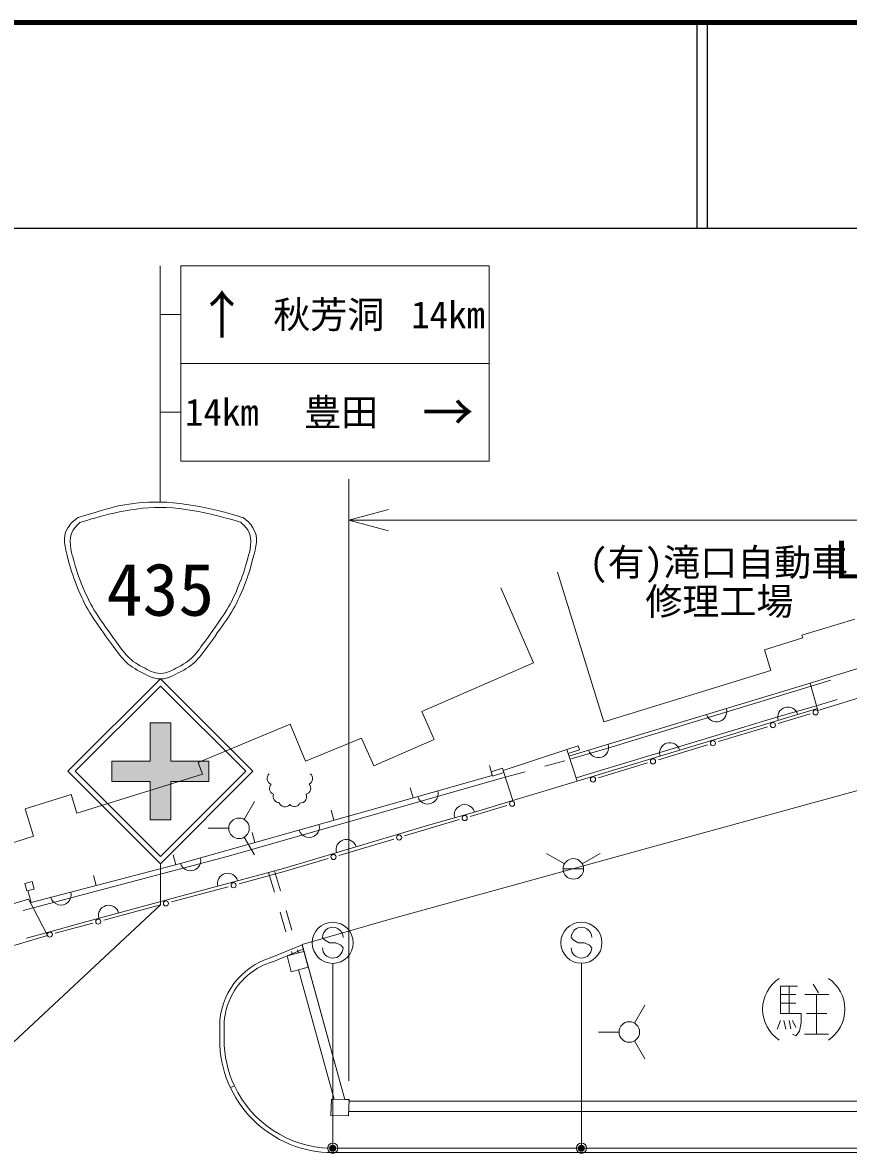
# Model space of a CAD drawing. Units: millimetres, scale not verified. Extents: x 40000 to 680000, y 20000 to 380000.
# Drawn here: x 475946 to 516123, y 324959 to 380000 of the extents above; entities that cross this region are included whole.
import ezdxf
from ezdxf.enums import TextEntityAlignment as Align

# ---------------------------------------------------------------- set-up
doc = ezdxf.new("R2010")
doc.units = ezdxf.units.MM
doc.header["$LTSCALE"] = 1000
doc.header["$PDMODE"] = 32
doc.header["$PDSIZE"] = 500
for name, color, linetype, lineweight in [('M-BGD', 7, 'Continuous', 13), ('M-STR-HTXT', 7, 'Continuous', 13), ('M-STR-STRC', 7, 'Continuous', 13), ('M-TTL', 2, 'Continuous', 140), ('M-TTL-LINE', 7, 'Continuous', 25)]:
    doc.layers.add(name, color=color, linetype=linetype, lineweight=lineweight)
doc.styles.add('@ＭＳ ゴシック', font='')
doc.styles.add('ＭＳ ゴシック', font='')
doc.styles.get('@ＭＳ ゴシック').set_extended_font_data('@MS Gothic')
doc.styles.get('ＭＳ ゴシック').set_extended_font_data('MS Gothic')

msp = doc.modelspace()

# ---------------------------------------------------------------- hatches: boundary and pattern name
at = {"layer": 'M-STR-STRC'}
msp.add_hatch(color=256, dxfattribs=at).paths.add_polyline_path([(480293, 344056), (482154, 344056), (482154, 345916), (483154, 345915), (483154, 344056), (485013, 344056), (485013, 343056), (483153, 343056), (483153, 341195), (482153, 341196), (482153, 343056), (480293, 343056)])

# ---------------------------------------------------------------- linework, layer by layer
at = {"layer": 'M-BGD'}
for p, q in [((501972, 353245), (504218, 345962)), ((499206, 352484), (500800, 348832)), ((513862, 350177), (516430, 350969)), ((513862, 350177), (513902, 350047)), ((512039, 349472), (513902, 350047)), ((512039, 349472), (512348, 348469)), ((495370, 346460), (500800, 348832)), ((504218, 345961), (512349, 348469)), ((517174, 348735), (514263, 347847)), ((514307, 347696), (515263, 347988)), ((502527, 344289), (514263, 347847)), ((504417, 344677), (514307, 347696)), ((514263, 347847), (514644, 346524)), ((517555, 347412), (514644, 346524)), ((515575, 347060), (514621, 346760)), ((495370, 346460), (495963, 345103)), ((512857, 346252), (502871, 343239)), ((514617, 346618), (502923, 343081)), ((514263, 346354), (512713, 345885)), ((514580, 346746), (512857, 346252)), ((514594, 346611), (514617, 346618)), ((512187, 345726), (509796, 345003)), ((492435, 345178), (493027, 343821)), ((493027, 343821), (495963, 345103)), ((499322, 343601), (502419, 344617)), ((502685, 344174), (504478, 344695)), ((509270, 344844), (506879, 344121)), ((480293, 344056), (480293, 343056)), ((501357, 343806), (502320, 344073)), ((502923, 343081), (502485, 344417)), ((502574, 344144), (502685, 344174)), ((484694, 343422), (484485, 343991)), ((498793, 343350), (498658, 343832)), ((499802, 342137), (499353, 343506)), ((499429, 343272), (500393, 343539)), ((506353, 343962), (503962, 343239)), ((478589, 341519), (484694, 343422)), ((499304, 343237), (485895, 339413)), ((492959, 341703), (498793, 343350)), ((492959, 341703), (498793, 343350)), ((499304, 343237), (499429, 343272)), ((502923, 343081), (499802, 342137)), ((476067, 341727), (478306, 342426)), ((478589, 341519), (478306, 342426)), ((494943, 342265), (494808, 342746)), ((517231, 342806), (506593, 339883)), ((486726, 341217), (487226, 342083)), ((499500, 341891), (497718, 341362)), ((499802, 342137), (497932, 341572)), ((476483, 340393), (476067, 341727)), ((483628, 339074), (492959, 341703)), ((491094, 341179), (490958, 341660)), ((497932, 341572), (495689, 340940)), ((485976, 340784), (484976, 340784)), ((495689, 340940), (488638, 338820)), ((497191, 341205), (494527, 340413)), ((473838, 339569), (476483, 340393)), ((486726, 340351), (487226, 339485)), ((487244, 340093), (487108, 340575)), ((494000, 340257), (491336, 339465)), ((506593, 339883), (493829, 336352)), ((483628, 339074), (476356, 337166)), ((485895, 339413), (476453, 336905)), ((483393, 339012), (483266, 339496)), ((490809, 339308), (488679, 338676)), ((502308, 339055), (501442, 339555)), ((503174, 339055), (504040, 339555)), ((488638, 338820), (484890, 337818)), ((488679, 338676), (486476, 338083)), ((487916, 338627), (488196, 337667)), ((488206, 338705), (488486, 337745)), ((502241, 338805), (503241, 338805)), ((479524, 337997), (479397, 338481)), ((476356, 337166), (476204, 337747)), ((484890, 337818), (478952, 336217)), ((485945, 337941), (483184, 337198)), ((476224, 337335), (473999, 336681)), ((475974, 336778), (476453, 336905)), ((476224, 337335), (476453, 336905)), ((476453, 336905), (477164, 335568)), ((482653, 337056), (479893, 336313)), ((488476, 336707), (488756, 335747)), ((488766, 336785), (489046, 335825)), ((489541, 335131), (493829, 336352)), ((478952, 336217), (477095, 335697)), ((479362, 336171), (477536, 335680)), ((477164, 335568), (474200, 334697)), ((477095, 335697), (476133, 335427)), ((488036, 334487), (489546, 335113)), ((488118, 334289), (489628, 334915)), ((488810, 334571), (489630, 334792)), ((489036, 334787), (489078, 334643)), ((489326, 334864), (489368, 334721)), ((489541, 335131), (491627, 327582)), ((489541, 335131), (489541, 335131)), ((491627, 327582), (489546, 335113)), ((489629, 334797), (489837, 334024)), ((489629, 334797), (489837, 334024)), ((489012, 333797), (488810, 334571)), ((489842, 334026), (489012, 333797)), ((491103, 327601), (489364, 333894)), ((512815, 331765), (512815, 333105)), ((512815, 333105), (513652, 333105)), ((513240, 333105), (513240, 331765)), ((514414, 333197), (514663, 332777)), ((512815, 332689), (513573, 332689)), ((513998, 332689), (515171, 332689)), ((513998, 332689), (515162, 332689)), ((514575, 332689), (514575, 330758)), ((505714, 331300), (506214, 332166)), ((512815, 332269), (513568, 332269)), ((512819, 331428), (512651, 331013)), ((513827, 331765), (512815, 331765)), ((512987, 331430), (513073, 331013)), ((513239, 331428), (513322, 331016)), ((513406, 331428), (513574, 331093)), ((513827, 331331), (513827, 331765)), ((514081, 331765), (515079, 331765)), ((485535, 331132), (485535, 330495)), ((485749, 331133), (485749, 330495)), ((504964, 330867), (503964, 330867)), ((513568, 330675), (513744, 330915)), ((513744, 330915), (513827, 331331)), ((505714, 330433), (506214, 329567)), ((513411, 330763), (513568, 330675)), ((513993, 330758), (515157, 330758)), ((486249, 328251), (486055, 328160)), ((490941, 326807), (490976, 327606)), ((490976, 327606), (491826, 327575)), ((491627, 327582), (491826, 327575)), ((491802, 326781), (491826, 327575)), ((491826, 327575), (491823, 327495)), ((579000, 327500), (491823, 327495)), ((491823, 327495), (498487, 327496)), ((498487, 327496), (579000, 327500)), ((546508, 326998), (491808, 326995)), ((491802, 326781), (490941, 326807)), ((522490, 324997), (491035, 324995)), ((522340, 325211), (491185, 325209))]:
    msp.add_line(p, q, dxfattribs=at)
msp.add_lwpolyline([(492435, 345178), (489708, 344051), (488967, 345844), (484485, 343991)], dxfattribs=at)
for points in [[(502419, 344617), (502485, 344417), (503036, 344598), (502970, 344798)], [(499353, 343506), (499287, 343705), (498736, 343524), (498802, 343325)], [(476146, 337732), (476050, 338099), (476417, 338196), (476514, 337828)]]:
    msp.add_lwpolyline(points, close=True, dxfattribs=at)
for centre, radius in [((514528, 346424), 125), ((512450, 345806), 125), ((509533, 344924), 125), ((506616, 344041), 125), ((503699, 343159), 125), ((499760, 341979), 125), ((486476, 340784), 500), ((497455, 341283), 125), ((494264, 340335), 125), ((491072, 339387), 125), ((502741, 338805), 500), ((486210, 338012), 125), ((482919, 337127), 125), ((479627, 336242), 125), ((477270, 335610), 125), ((505464, 330867), 500)]:
    msp.add_circle(centre, radius, dxfattribs=at)
for centre, radius, start, end in [((509704, 346465), 500, 196.8675, 16.8675), ((513181, 346184), 500, 16.828, 196.828), ((503962, 344724), 500, 196.8675, 16.8675), ((507438, 344447), 500, 16.828, 196.828), ((488142, 343214), 300, 131.6965, 250.3117), ((488254, 342721), 300, 135.4217, 248.9788), ((489663, 342731), 300, 284.4761, 41.842), ((489757, 343202), 300, 295.5816, 51.8362), ((488427, 342336), 300, 159.4472, 269.0234), ((489466, 342313), 300, 265.1162, 25.1923), ((495659, 342465), 500, 195.7645, 15.7645), ((488708, 342126), 300, 197.5636, 321.1495), ((489167, 342137), 300, 221.4806, 335.9243), ((497450, 341436), 500, 15.7196, 195.7197), ((489884, 340837), 500, 195.738, 15.738), ((491696, 339739), 500, 16.7365, 196.7365), ((484109, 339209), 500, 195.738, 15.738), ((485926, 338095), 500, 14.9623, 194.9623), ((477807, 337547), 500, 194.6977, 14.6977), ((480132, 336536), 500, 15.0893, 195.0893), ((489035, 331133), 3500, 106.579, 180.0029), ((489035, 331133), 3286, 106.579, 150.6138), ((513758, 331975), 1806, 123.855, 236.145), ((514146, 331975), 1806, 303.855, 56.145), ((489035, 331133), 3286, 150.6138, 180.0029), ((491035, 330495), 5500, 180.0014, 270.0029), ((491035, 330495), 5286, 180.0012, 205.1238), ((491035, 330495), 5286, 205.1238, 268.377)]:
    msp.add_arc(centre, radius, start, end, dxfattribs=at)
at = {"layer": 'M-STR-HTXT'}
for p, q in [((491823, 328498), (491823, 357782)), ((493755, 356300), (491823, 355782)), ((546508, 355782), (491823, 355782)), ((491823, 355782), (493755, 355264))]:
    msp.add_line(p, q, dxfattribs=at)
at = {"layer": 'M-STR-STRC'}
for p, q in [((482644, 368161), (482644, 356661)), ((483644, 368161), (498644, 368161)), ((483644, 368161), (483644, 358661)), ((498644, 368161), (498644, 358661)), ((482644, 365786), (483644, 365786)), ((498644, 363411), (483644, 363411)), ((482644, 361036), (483644, 361036)), ((498644, 358661), (483644, 358661)), ((478152, 343556), (482652, 348056)), ((487153, 343556), (482653, 348056)), ((478506, 343556), (482652, 347702)), ((486800, 343556), (482655, 347700)), ((482154, 345916), (483154, 345915)), ((482154, 345916), (482154, 344056)), ((483154, 345915), (483154, 344056)), ((480293, 344056), (482154, 344056)), ((483154, 344056), (485013, 344056)), ((485013, 344056), (485013, 343056)), ((478153, 343556), (482652, 339056)), ((478506, 343556), (482652, 339409)), ((482653, 339056), (487153, 343556)), ((482653, 339409), (486800, 343556)), ((480293, 343056), (482153, 343056)), ((482153, 343056), (482153, 341196)), ((483153, 343056), (485013, 343056)), ((483153, 343056), (483153, 341195)), ((482153, 341196), (483153, 341195)), ((482653, 339056), (482653, 337056)), ((470054, 325295), (482653, 337056)), ((490639, 335350), (490540, 335468)), ((490884, 335211), (490639, 335350)), ((491185, 335208), (490884, 335211)), ((491430, 335096), (491185, 335208)), ((502739, 335350), (502640, 335468)), ((502984, 335211), (502739, 335350)), ((503285, 335209), (502984, 335211)), ((503530, 335097), (503285, 335209)), ((491536, 334960), (491430, 335096)), ((503636, 334961), (503530, 335097)), ((491035, 325209), (491034, 334209)), ((503135, 325360), (503134, 334210))]:
    msp.add_line(p, q, dxfattribs=at)
for centre, radius in [((491034, 335209), 1000), ((503134, 335210), 1000), ((491035, 325209), 150), ((491035, 325209), 120), ((491035, 325209), 90), ((503135, 325210), 150), ((503135, 325210), 120), ((503135, 325210), 90), ((491035, 325209), 60), ((491035, 325209), 30), ((503135, 325210), 60), ((503135, 325210), 30)]:
    msp.add_circle(centre, radius, dxfattribs=at)
for centre, start, end in [((491040, 335464), 359.5549, 179.5549), ((503140, 335465), 359.5549, 179.5549), ((491036, 334964), 179.5549, 359.5549), ((503136, 334965), 179.5549, 359.5549)]:
    msp.add_arc(centre, 500, start, end, dxfattribs=at)
for points, knots in [([(478653, 355912), (480353, 356442), (481064, 356667), (482653, 356661), (484243, 356654), (486415, 355985), (486653, 355912)], [0, 0, 0, 0, 1, 1, 1, 2, 2, 2, 2]), ([(478750, 355673), (479488, 355903), (481102, 356406), (482653, 356406), (484203, 356406), (486317, 355754), (486555, 355681)], [0, 0, 0, 0, 1, 1, 1, 2, 2, 2, 2]), ([(478653, 355912), (478416, 355765), (478304, 355643), (478153, 355412), (477832, 354922), (478019, 354487), (478153, 353912)], [0, 0, 0, 0, 1, 1, 1, 2, 2, 2, 2]), ([(478747, 355677), (478692, 355629), (478513, 355472), (478403, 355309), (478115, 354882), (478335, 354170), (478390, 353991)], [0, 0, 0, 0, 1, 1, 1, 2, 2, 2, 2]), ([(486557, 355681), (486612, 355632), (486792, 355473), (486903, 355309), (487191, 354882), (486970, 354168), (486915, 353990)], [0, 0, 0, 0, 1, 1, 1, 2, 2, 2, 2]), ([(486653, 355912), (486890, 355765), (487002, 355643), (487153, 355412), (487474, 354922), (487288, 354487), (487153, 353912)], [0, 0, 0, 0, 1, 1, 1, 2, 2, 2, 2]), ([(478390, 353991), (478567, 353305), (478653, 353080), (478882, 352517), (479306, 351472), (479612, 351121), (480367, 350041)], [0, 0, 0, 0, 1, 1, 1, 2, 2, 2, 2]), ([(486916, 353991), (486739, 353305), (486653, 353080), (486425, 352517), (486000, 351472), (485694, 351121), (484939, 350041)], [0, 0, 0, 0, 1, 1, 1, 2, 2, 2, 2]), ([(478153, 353912), (478333, 353213), (478421, 352984), (478653, 352412), (479082, 351357), (479391, 351003), (480153, 349912)], [0, 0, 0, 0, 1, 1, 1, 2, 2, 2, 2]), ([(487153, 353912), (486973, 353213), (486886, 352984), (486653, 352412), (486224, 351357), (485915, 351003), (485153, 349912)], [0, 0, 0, 0, 1, 1, 1, 2, 2, 2, 2]), ([(480330, 350089), (480865, 349382), (481065, 348982), (481790, 348629), (482112, 348472), (482295, 348321), (482653, 348321), (483011, 348321), (483194, 348472), (483516, 348629), (484241, 348982), (484441, 349382), (484976, 350089)], [0, 0, 0, 0, 1, 1, 1, 2, 2, 2, 3, 3, 3, 4, 4, 4, 4]), ([(480153, 349912), (480703, 349186), (480912, 348783), (481653, 348412), (482024, 348227), (482238, 348056), (482653, 348056), (483068, 348056), (483282, 348227), (483653, 348412), (484394, 348783), (484604, 349186), (485153, 349912)], [0, 0, 0, 0, 1, 1, 1, 2, 2, 2, 3, 3, 3, 4, 4, 4, 4])]:
    msp.add_open_spline(points, degree=3, knots=knots, dxfattribs=at)
for p in [(491035, 325209), (503135, 325210)]:
    msp.add_point(p, dxfattribs=at)
at = {"layer": 'M-TTL'}
msp.add_line((680000, 380000), (40000, 380000), dxfattribs=at)
at = {"layer": 'M-TTL-LINE'}
for p, q in [((508747, 380000), (508747, 370000)), ((509247, 380000), (509247, 370000)), ((40000, 370000), (680000, 370000))]:
    msp.add_line(p, q, dxfattribs=at)

# ---------------------------------------------------------------- texts
at = {"layer": 'M-BGD', "style": 'ＭＳ ゴシック'}
msp.add_text('(有)滝口自動車', height=1320, dxfattribs=at).set_placement((509815, 352677), align=Align.BOTTOM_CENTER)
msp.add_text('修理工場', height=1320, dxfattribs=at).set_placement((509847, 352490), align=Align.TOP_CENTER)
at = {"layer": 'M-STR-HTXT', "style": '@ＭＳ ゴシック'}
msp.add_text('L=55.0', height=1833, dxfattribs=at).set_placement((519166, 354782), align=Align.TOP_CENTER)
at = {"layer": 'M-STR-STRC', "style": 'ＭＳ ゴシック'}
for s, height, p in [('↑', 1833, (485644, 365786)), ('秋芳洞', 1320, (490844, 365786)), ('豊田', 1320, (491444, 361036)), ('→', 1833, (496644, 361036)), ('435', 2566, (482653, 352412))]:
    msp.add_text(s, height=height, dxfattribs=at).set_placement(p, align=Align.MIDDLE_CENTER)
msp.add_text('14km', height=1320, dxfattribs=at).set_placement((498444, 365786), align=Align.MIDDLE_RIGHT)
msp.add_text('14km', height=1320, dxfattribs=at).set_placement((483844, 361036), align=Align.MIDDLE_LEFT)

doc.saveas('drawing.dxf')
